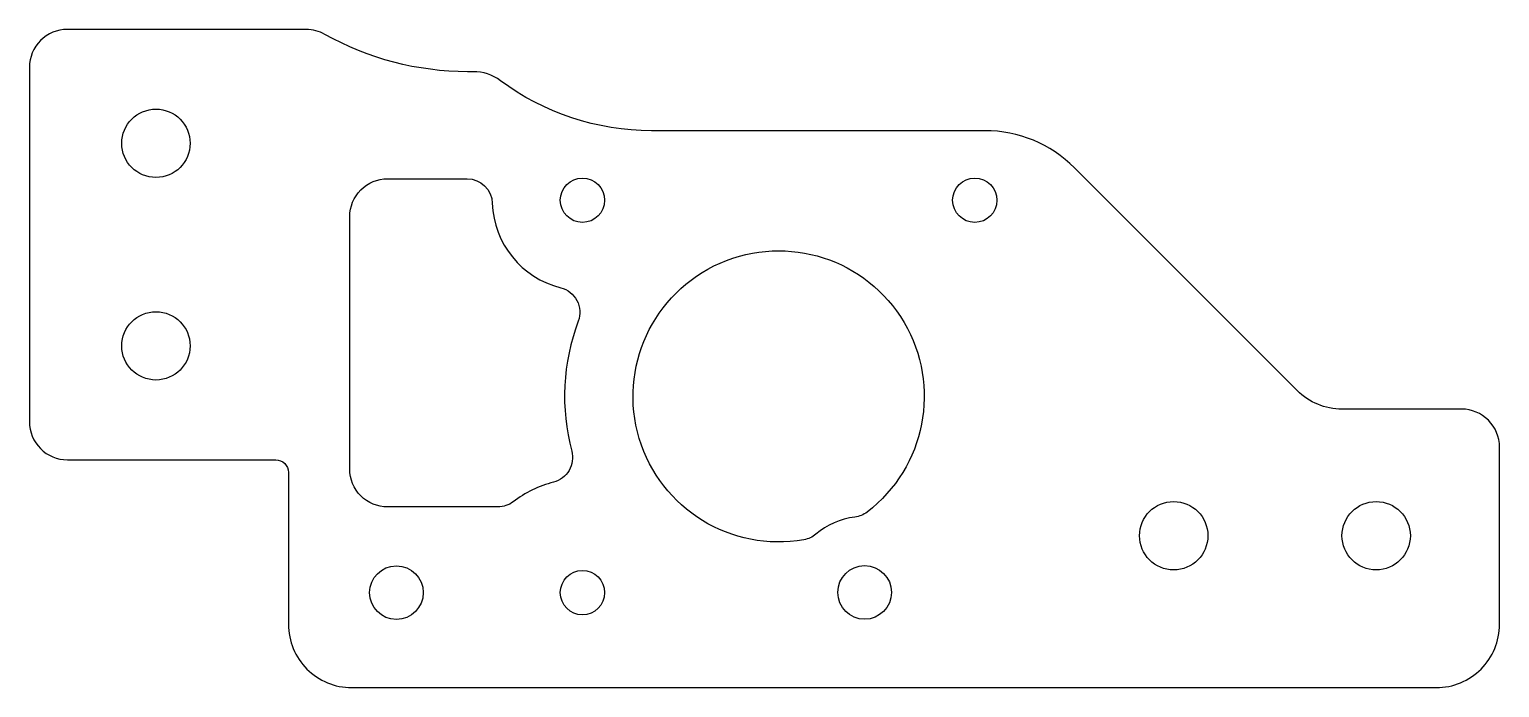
# Model space of a CAD drawing. Header units: millimetres. Extents: x -400 to -284, y -398 to -346.
import ezdxf

# ---------------------------------------------------------------- set-up
doc = ezdxf.new("R2010")
doc.units = ezdxf.units.MM
doc.layers.get('0').update_dxf_attribs({"linetype": 'CONTINUOUS'})

msp = doc.modelspace()

# ---------------------------------------------------------------- linework, layer by layer
for points in [[(-379.53, -381), (-379.53, -393, 0.414214), (-374.53, -398), (-288.83, -398, 0.414214), (-283.83, -393), (-283.83, -379, 0.414214), (-286.83, -376), (-296.28, -376, -0.198912), (-299.81, -374.54), (-317.42, -356.93, 0.198912), (-324.49, -354), (-350.85, -354, -0.16113), (-362.78, -350.05, 0.16113), (-364.93, -349.34), (-365.37, -349.34, -0.128885), (-376.66, -346.39, 0.128885), (-378.13, -346), (-397, -346, 0.414214), (-400, -349), (-400, -377, 0.414214), (-397, -380), (-380.53, -380, -0.414214)], [(-358.58, -381.77, 0.099377), (-361.77, -383.32, -0.164207), (-362.98, -383.73), (-371.69, -383.73, -0.414214), (-374.69, -380.73), (-374.69, -360.8, -0.414214), (-371.69, -357.8), (-365.42, -357.8, -0.404553), (-363.42, -359.74, 0.335343), (-358.02, -366.41, -0.448621), (-356.63, -369.05, 0.155745), (-357.15, -379.32, -0.415299)], [(-334.77, -384.53, 0.143544), (-337.86, -385.89, -0.131829), (-338.8, -386.32, -8.323029), (-333.81, -384.13, -0.131829)]]:
    msp.add_lwpolyline(points, format="xyb", close=True)
for centre, radius in [((-390, -355), 2.7), ((-356.3, -359.5), 1.75), ((-325.3, -359.5), 1.75), ((-390, -371), 2.7), ((-309.58, -386), 2.7), ((-293.58, -386), 2.7), ((-371, -390.5), 2.12), ((-356.3, -390.5), 1.75), ((-334, -390.48), 2.12)]:
    msp.add_circle(centre, radius)

doc.saveas('drawing.dxf')
